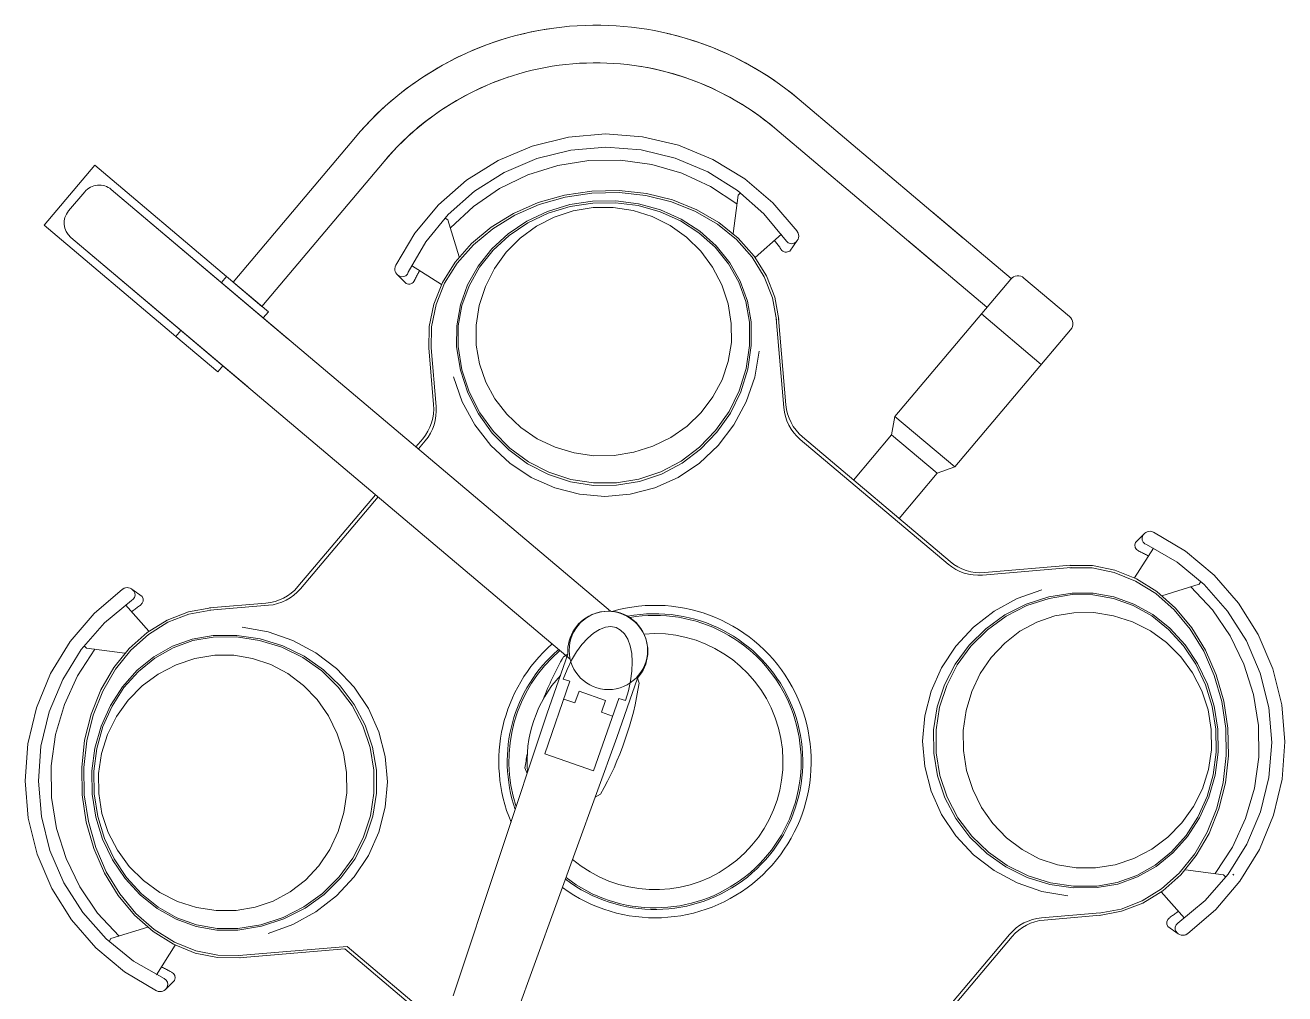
# Model space of a CAD drawing. Header units: millimetres. Extents: x 1448174 to 1599581, y -224422 to -106989.
# Drawn here: x 1489371 to 1489913, y -134891 to -134474 of the extents above; entities that cross this region are included whole.
import ezdxf

# ---------------------------------------------------------------- set-up
doc = ezdxf.new("R2010")
doc.units = ezdxf.units.MM
doc.header["$LTSCALE"] = 600
doc.header["$MEASUREMENT"] = 0
doc.layers.add('furniture', color=30, linetype='Continuous', lineweight=9)

msp = doc.modelspace()

# ---------------------------------------------------------------- linework, layer by layer
at = {"layer": 'furniture'}
for p, q in [((1489703.991, -134506.4128), (1489774.5404, -134565.9618)), ((1489693.5529, -134518.7792), (1489764.1021, -134578.3282)), ((1489513.0031, -134522.5616), (1489460.3774, -134584.9087)), ((1489589.1372, -134526.4151), (1489604.6564, -134522.5736)), ((1489604.6564, -134522.5736), (1489620.5872, -134521.2266)), ((1489620.5872, -134521.2266), (1489636.5313, -134522.4077)), ((1489636.5313, -134522.4077), (1489652.0902, -134526.0872)), ((1489574.4169, -134532.6548), (1489589.1372, -134526.4151)), ((1489591.022, -134531.7738), (1489605.723, -134528.1283)), ((1489605.723, -134528.1283), (1489620.8173, -134526.8801)), ((1489620.8173, -134526.8801), (1489635.9173, -134528.0611)), ((1489635.9173, -134528.0611), (1489650.6346, -134531.6411)), ((1489652.0902, -134526.0872), (1489666.8754, -134532.1735)), ((1489400.8642, -134534.675), (1489379.1181, -134560.4383)), ((1489457.5434, -134582.5166), (1489400.8642, -134534.675)), ((1489525.3695, -134532.9997), (1489472.7438, -134595.3469)), ((1489560.8637, -134541.1371), (1489574.4169, -134532.6548)), ((1489577.0927, -134537.7227), (1489591.022, -134531.7738)), ((1489587.2009, -134538.7889), (1489600.1331, -134534.7086)), ((1489600.1331, -134534.7086), (1489613.5244, -134532.5734)), ((1489613.5244, -134532.5734), (1489627.0841, -134532.4297)), ((1489627.0841, -134532.4297), (1489640.5176, -134534.2808)), ((1489640.5176, -134534.2808), (1489653.5339, -134538.0864)), ((1489650.6346, -134531.6411), (1489664.5911, -134537.528)), ((1489666.8754, -134532.1735), (1489680.5172, -134540.5141)), ((1489564.2928, -134545.8222), (1489577.0927, -134537.7227)), ((1489575.0086, -134544.7261), (1489587.2009, -134538.7889)), ((1489653.5339, -134538.0864), (1489665.8499, -134543.7639)), ((1489664.5911, -134537.528), (1489677.4278, -134545.5705)), ((1489407.9645, -134545.08), (1489483.9908, -134609.252)), ((1489407.9645, -134545.08), (1489622.8301, -134726.443)), ((1489548.8159, -134551.65), (1489560.8637, -134541.1371)), ((1489552.9516, -134555.8641), (1489564.2928, -134545.8222)), ((1489563.8207, -134552.3909), (1489575.0086, -134544.7261)), ((1489602.991, -134547.5085), (1489614.6987, -134545.7544)), ((1489614.6987, -134545.7544), (1489626.5348, -134545.5177)), ((1489626.5348, -134545.5177), (1489638.2076, -134546.8044)), ((1489665.8499, -134543.7639), (1489677.1986, -134551.1901)), ((1489677.4278, -134545.5705), (1489688.815, -134555.5618)), ((1489680.5172, -134540.5141), (1489692.675, -134550.901)), ((1489389.6033, -134554.2883), (1489396.5621, -134546.0441)), ((1489581.1034, -134555.3597), (1489591.6998, -134550.7368)), ((1489591.6998, -134550.7368), (1489602.991, -134547.5085)), ((1489592.084, -134551.5694), (1489603.2241, -134548.3873)), ((1489603.2241, -134548.3873), (1489614.7752, -134546.6577)), ((1489605.2168, -134551.6102), (1489615.0633, -134550.0672)), ((1489605.3931, -134552.4428), (1489615.1354, -134550.919)), ((1489614.7752, -134546.6577), (1489626.4525, -134546.4232)), ((1489615.0633, -134550.0672), (1489625.0294, -134549.9351)), ((1489615.1354, -134550.919), (1489624.9953, -134550.7853)), ((1489624.9953, -134550.7853), (1489634.73, -134552.0452)), ((1489625.0294, -134549.9351), (1489634.8691, -134551.2176)), ((1489626.4525, -134546.4232), (1489637.9688, -134547.6897)), ((1489634.8691, -134551.2176), (1489644.3406, -134553.883)), ((1489637.9688, -134547.6897), (1489649.0404, -134550.426)), ((1489638.2076, -134546.8044), (1489649.43, -134549.5825)), ((1489649.0404, -134550.426), (1489659.3948, -134554.5646)), ((1489649.43, -134549.5825), (1489659.9255, -134553.7838)), ((1489677.6705, -134547.5516), (1489675.5348, -134564.0175)), ((1489677.6705, -134547.5516), (1489678.7574, -134546.5787)), ((1489692.675, -134550.901), (1489703.045, -134563.0745)), ((1489538.5748, -134563.9307), (1489548.8159, -134551.65)), ((1489543.3606, -134567.5902), (1489552.9516, -134555.8641)), ((1489553.8801, -134561.6172), (1489563.8207, -134552.3909)), ((1489571.4624, -134561.2637), (1489581.1034, -134555.3597)), ((1489572.1167, -134561.9444), (1489581.6289, -134556.1257)), ((1489581.6289, -134556.1257), (1489592.084, -134551.5694)), ((1489586.8426, -134558.7446), (1489595.732, -134554.5268)), ((1489587.2118, -134559.4777), (1489596.0082, -134555.3192)), ((1489595.732, -134554.5268), (1489605.2168, -134551.6102)), ((1489596.0082, -134555.3192), (1489605.3931, -134552.4428)), ((1489598.5712, -134556.9446), (1489606.7728, -134554.2389)), ((1489606.7728, -134554.2389), (1489615.2981, -134552.8419)), ((1489615.2981, -134552.8419), (1489623.9367, -134552.7876)), ((1489623.9367, -134552.7876), (1489632.4761, -134554.0777)), ((1489632.4761, -134554.0777), (1489640.7062, -134556.6803)), ((1489634.73, -134552.0452), (1489644.0998, -134554.6677)), ((1489640.7062, -134556.6803), (1489648.4243, -134560.5312)), ((1489644.0998, -134554.6677), (1489652.8738, -134558.5882)), ((1489644.3406, -134553.883), (1489653.2106, -134557.8656)), ((1489659.3948, -134554.5646), (1489668.7768, -134560.0037)), ((1489659.9255, -134553.7838), (1489669.4355, -134559.3048)), ((1489688.815, -134555.5618), (1489698.4597, -134567.2453)), ((1489761.1434, -134554.6538), (1489795.193, -134583.3942)), ((1489379.1181, -134560.4383), (1489435.7973, -134608.2798)), ((1489551.6296, -134557.371), (1489552.8039, -134558.1095)), ((1489552.8039, -134558.1095), (1489557.7042, -134574.0812)), ((1489563.0144, -134568.303), (1489571.4624, -134561.2637)), ((1489563.781, -134568.8816), (1489572.1167, -134561.9444)), ((1489578.7674, -134564.16), (1489586.8426, -134558.7446)), ((1489579.2205, -134564.8159), (1489587.2118, -134559.4777)), ((1489583.9331, -134565.9841), (1489590.8951, -134560.892)), ((1489590.8951, -134560.892), (1489598.5712, -134556.9446)), ((1489648.4243, -134560.5312), (1489655.4401, -134565.5356)), ((1489652.8738, -134558.5882), (1489660.8362, -134563.71)), ((1489653.2106, -134557.8656), (1489661.2604, -134563.0674)), ((1489668.7768, -134560.0037), (1489676.9556, -134566.6094)), ((1489669.4355, -134559.3048), (1489677.726, -134566.0096)), ((1489390.5675, -134565.6906), (1489466.5939, -134629.8627)), ((1489390.5675, -134565.6906), (1489605.4332, -134747.0536)), ((1489530.3961, -134577.6725), (1489538.5748, -134563.9307)), ((1489571.7051, -134570.6396), (1489578.7674, -134564.16)), ((1489572.2311, -134571.2018), (1489579.2205, -134564.8159)), ((1489577.8572, -134572.0954), (1489583.9331, -134565.9841)), ((1489655.4401, -134565.5356), (1489661.5811, -134571.5704)), ((1489660.8362, -134563.71), (1489667.7908, -134569.907)), ((1489661.2604, -134563.0674), (1489668.2922, -134569.3603)), ((1489676.9556, -134566.6094), (1489683.7297, -134574.2189)), ((1489677.726, -134566.0096), (1489684.593, -134573.7331)), ((1489685.0832, -134574.3999), (1489696.3364, -134564.3266)), ((1489693.3245, -134567.0228), (1489693.6113, -134567.3857)), ((1489693.6113, -134567.3857), (1489693.8963, -134567.7499)), ((1489699.9677, -134571.5479), (1489703.1261, -134567.0723)), ((1489750.7053, -134567.0201), (1489784.7549, -134595.7606)), ((1489535.766, -134580.6991), (1489543.3606, -134567.5902)), ((1489555.9672, -134576.3047), (1489563.0144, -134568.303)), ((1489556.8275, -134576.7667), (1489563.781, -134568.8816)), ((1489565.8299, -134578.0238), (1489571.7051, -134570.6396)), ((1489566.4157, -134578.4786), (1489572.2311, -134571.2018)), ((1489572.8167, -134579.0758), (1489577.8572, -134572.0954)), ((1489661.5811, -134571.5704), (1489666.696, -134578.4869)), ((1489667.7908, -134569.907), (1489673.5665, -134577.0267)), ((1489668.2922, -134569.3603), (1489674.1324, -134576.5893)), ((1489693.8963, -134567.7499), (1489694.1796, -134568.1155)), ((1489694.1796, -134568.1155), (1489694.461, -134568.4827)), ((1489694.461, -134568.4827), (1489694.7405, -134568.8512)), ((1489694.7405, -134568.8512), (1489695.0181, -134569.2212)), ((1489695.0181, -134569.2212), (1489695.294, -134569.5924)), ((1489695.294, -134569.5924), (1489695.5679, -134569.9651)), ((1489695.5679, -134569.9651), (1489695.8399, -134570.3393)), ((1489695.8399, -134570.3393), (1489696.1102, -134570.7147)), ((1489537.2196, -134577.7807), (1489550.0914, -134585.876)), ((1489550.4945, -134585.0715), (1489555.9672, -134576.3047)), ((1489551.4271, -134585.4057), (1489556.8275, -134576.7667)), ((1489561.2862, -134586.131), (1489565.8299, -134578.0238)), ((1489673.5665, -134577.0267), (1489678.0209, -134584.8939)), ((1489674.1324, -134576.5893), (1489678.6377, -134584.5765)), ((1489683.7297, -134574.2189), (1489688.9324, -134582.6451)), ((1489684.593, -134573.7331), (1489689.8673, -134582.2849)), ((1489455.3688, -134585.093), (1489457.5434, -134582.5166)), ((1489457.5434, -134582.5166), (1489455.3688, -134585.093)), ((1489475.5777, -134597.7389), (1489457.5434, -134582.5166)), ((1489530.9874, -134581.6272), (1489534.8524, -134585.5089)), ((1489535.393, -134581.4909), (1489535.766, -134580.6991)), ((1489538.5153, -134584.0398), (1489538.7186, -134583.6243)), ((1489538.7186, -134583.6243), (1489538.9239, -134583.21)), ((1489538.9239, -134583.21), (1489539.1314, -134582.7966)), ((1489539.1314, -134582.7966), (1489539.341, -134582.3843)), ((1489539.341, -134582.3843), (1489539.5526, -134581.9729)), ((1489539.5526, -134581.9729), (1489539.7663, -134581.5628)), ((1489539.7663, -134581.5628), (1489539.9821, -134581.1536)), ((1489539.9821, -134581.1536), (1489540.1998, -134580.7455)), ((1489540.1998, -134580.7455), (1489540.4198, -134580.3386)), ((1489540.4198, -134580.3386), (1489540.6415, -134579.9327)), ((1489561.9176, -134586.467), (1489566.4157, -134578.4786)), ((1489568.9358, -134586.7529), (1489572.8167, -134579.0758)), ((1489666.696, -134578.4869), (1489670.6588, -134586.1148)), ((1489688.9324, -134582.6451), (1489692.4354, -134591.6803)), ((1489689.8673, -134582.2849), (1489693.419, -134591.4547)), ((1489745.1769, -134642.6497), (1489794.9756, -134583.6519)), ((1489745.1769, -134642.6497), (1489794.9756, -134583.6519)), ((1489820.2568, -134599.6969), (1489800.6767, -134583.1699)), ((1489460.3774, -134584.9087), (1489472.7438, -134595.3469)), ((1489538.4405, -134584.2149), (1489538.5153, -134584.0398)), ((1489546.7311, -134594.3875), (1489550.4945, -134585.0715)), ((1489547.7132, -134594.5857), (1489551.4271, -134585.4057)), ((1489558.1861, -134594.7613), (1489561.2862, -134586.131)), ((1489558.8473, -134594.9705), (1489561.9176, -134586.467)), ((1489566.31, -134594.9379), (1489568.9358, -134586.7529)), ((1489670.6588, -134586.1148), (1489673.372, -134594.2665)), ((1489678.0209, -134584.8939), (1489681.0445, -134593.3146)), ((1489678.6377, -134584.5765), (1489681.6969, -134593.1253)), ((1489544.7697, -134604.0235), (1489546.7311, -134594.3875)), ((1489545.777, -134604.0806), (1489547.7132, -134594.5857)), ((1489673.372, -134594.2665), (1489674.7688, -134602.7408)), ((1489681.0445, -134593.3146), (1489682.5626, -134602.0817)), ((1489681.6969, -134593.1253), (1489683.2345, -134602.0251)), ((1489692.4354, -134591.6803), (1489694.1526, -134601.1018)), ((1489693.419, -134591.4547), (1489695.1605, -134601.0165)), ((1489473.4031, -134600.3152), (1489475.5777, -134597.7389)), ((1489556.6057, -134603.7022), (1489558.1861, -134594.7613)), ((1489557.2806, -134603.7793), (1489558.8473, -134594.9705)), ((1489565.004, -134603.4292), (1489566.31, -134594.9379)), ((1489782.3628, -134598.5946), (1489808.126, -134620.3407)), ((1489544.6582, -134613.7422), (1489544.7697, -134604.0235)), ((1489545.6661, -134613.6569), (1489545.777, -134604.0806)), ((1489556.5842, -134612.7337), (1489556.6057, -134603.7022)), ((1489557.2561, -134612.677), (1489557.2806, -134603.7793)), ((1489565.05, -134612.0181), (1489565.004, -134603.4292)), ((1489674.7688, -134602.7408), (1489674.7824, -134610.9469)), ((1489682.5626, -134602.0817), (1489682.6357, -134612.1342)), ((1489683.2345, -134602.0251), (1489683.3136, -134612.246)), ((1489697.3401, -134638.7995), (1489694.1101, -134600.5979)), ((1489695.1179, -134600.5127), (1489698.2628, -134637.7064)), ((1489820.7388, -134605.398), (1489770.9402, -134664.396)), ((1489812.9102, -134614.6729), (1489820.7388, -134605.398)), ((1489435.7973, -134608.2798), (1489437.9719, -134605.7035)), ((1489437.9719, -134605.7035), (1489435.7973, -134608.2798)), ((1489435.7973, -134608.2798), (1489453.8316, -134623.5022)), ((1489546.6704, -134637.54), (1489544.6157, -134613.2382)), ((1489545.6234, -134613.153), (1489547.7635, -134638.4626)), ((1489558.2225, -134622.8228), (1489556.5842, -134612.7337)), ((1489558.8719, -134622.5987), (1489557.2561, -134612.677)), ((1489566.4144, -134620.1098), (1489565.05, -134612.0181)), ((1489674.7824, -134610.9469), (1489673.4449, -134619.0651)), ((1489682.6357, -134612.1342), (1489681.1643, -134622.0692)), ((1489683.3136, -134612.246), (1489681.8313, -134622.3472)), ((1489686.797, -134614.5915), (1489684.8475, -134625.7431)), ((1489453.8316, -134623.5022), (1489456.0061, -134620.9258)), ((1489569.096, -134627.8882), (1489566.4144, -134620.1098)), ((1489673.4449, -134619.0651), (1489670.7892, -134626.8955)), ((1489558.9765, -134636.386), (1489555.1822, -134625.72)), ((1489561.3798, -134632.5318), (1489558.2225, -134622.8228)), ((1489561.9907, -134632.1459), (1489558.8719, -134622.5987)), ((1489670.7892, -134626.8955), (1489666.8806, -134634.2454)), ((1489681.1643, -134622.0692), (1489678.1845, -134631.6428)), ((1489681.8313, -134622.3472), (1489678.8245, -134632.0797)), ((1489684.8475, -134625.7431), (1489681.1758, -134636.4079)), ((1489565.9782, -134641.6213), (1489561.3798, -134632.5318)), ((1489566.5355, -134641.083), (1489561.9907, -134632.1459)), ((1489573.0289, -134635.1615), (1489569.096, -134627.8882)), ((1489678.1845, -134631.6428), (1489673.7698, -134640.6187)), ((1489678.8245, -134632.0797), (1489674.3669, -134641.2042)), ((1489564.3869, -134646.2829), (1489558.9765, -134636.386)), ((1489578.1161, -134641.7508), (1489573.0289, -134635.1615)), ((1489666.8806, -134634.2454), (1489661.8154, -134640.9338)), ((1489681.1758, -134636.4079), (1489675.8793, -134646.3029)), ((1489571.9046, -134649.8677), (1489565.9782, -134641.6213)), ((1489572.3946, -134649.1904), (1489566.5355, -134641.083)), ((1489584.2324, -134647.4937), (1489578.1161, -134641.7508)), ((1489661.8154, -134640.9338), (1489655.7184, -134646.796)), ((1489673.7698, -134640.6187), (1489668.029, -134648.7763)), ((1489674.3669, -134641.2042), (1489668.5683, -134649.4957)), ((1489743.7485, -134650.6141), (1489745.1769, -134642.6497)), ((1489745.1769, -134642.6497), (1489770.9402, -134664.396)), ((1489571.2696, -134655.1479), (1489564.3869, -134646.2829)), ((1489591.2272, -134652.2489), (1489584.2324, -134647.4937)), ((1489655.7184, -134646.796), (1489648.7396, -134651.6875)), ((1489668.029, -134648.7763), (1489661.1032, -134655.9146)), ((1489675.8793, -134646.3029), (1489669.0985, -134655.1654)), ((1489539.0636, -134655.7377), (1489541.9722, -134652.2917)), ((1489543.0652, -134653.2142), (1489540.1566, -134656.6603)), ((1489579.013, -134657.0679), (1489571.9046, -134649.8677)), ((1489579.4239, -134656.2682), (1489572.3946, -134649.1904)), ((1489598.9282, -134655.8992), (1489591.2272, -134652.2489)), ((1489648.7396, -134651.6875), (1489641.0508, -134655.4881)), ((1489668.5683, -134649.4957), (1489661.5717, -134656.75)), ((1489768.0159, -134706.2083), (1489704.4491, -134652.553)), ((1489705.3716, -134651.4602), (1489768.9385, -134705.1154)), ((1489727.365, -134670.0242), (1489743.7485, -134650.6141)), ((1489763.3287, -134667.1411), (1489743.7485, -134650.6141)), ((1489579.4422, -134662.7461), (1489571.2696, -134655.1479)), ((1489587.1284, -134663.0445), (1489579.013, -134657.0679)), ((1489587.4499, -134662.1423), (1489579.4239, -134656.2682)), ((1489607.1458, -134658.355), (1489598.9282, -134655.8992)), ((1489615.6779, -134659.5554), (1489607.1458, -134658.355)), ((1489624.3139, -134659.471), (1489615.6779, -134659.5554)), ((1489632.8416, -134658.1041), (1489624.3139, -134659.471)), ((1489641.0508, -134655.4881), (1489632.8416, -134658.1041)), ((1489661.1032, -134655.9146), (1489653.1631, -134661.8576)), ((1489661.5717, -134656.75), (1489653.549, -134662.789)), ((1489669.0985, -134655.1654), (1489661.0132, -134662.7608)), ((1489588.6881, -134668.876), (1489579.4422, -134662.7461)), ((1489596.051, -134667.6507), (1489587.1284, -134663.0445)), ((1489596.2751, -134666.6677), (1489587.4499, -134662.1423)), ((1489653.1631, -134661.8576), (1489644.4042, -134666.4594)), ((1489653.549, -134662.789), (1489644.6982, -134667.4634)), ((1489661.0132, -134662.7608), (1489651.8378, -134668.8874)), ((1489763.3287, -134667.1411), (1489770.9402, -134664.396)), ((1489598.7618, -134673.3752), (1489588.6881, -134668.876)), ((1489605.5612, -134670.7726), (1489596.051, -134667.6507)), ((1489605.6823, -134669.7334), (1489596.2751, -134666.6677)), ((1489615.4399, -134671.2638), (1489605.6823, -134669.7334)), ((1489635.0421, -134669.6064), (1489625.3074, -134671.2211)), ((1489644.4042, -134666.4594), (1489635.0421, -134669.6064)), ((1489644.6982, -134667.4634), (1489635.2369, -134670.6583)), ((1489651.8378, -134668.8874), (1489641.8157, -134673.3829)), ((1489746.945, -134686.5513), (1489763.3287, -134667.1411)), ((1489609.3965, -134676.1241), (1489598.7618, -134673.3752)), ((1489615.4244, -134672.3336), (1489605.5612, -134670.7726)), ((1489625.3983, -134672.2952), (1489615.4244, -134672.3336)), ((1489625.3074, -134671.2211), (1489615.4399, -134671.2638)), ((1489635.2369, -134670.6583), (1489625.3983, -134672.2952)), ((1489641.8157, -134673.3829), (1489631.2127, -134676.1279)), ((1489488.3161, -134715.862), (1489521.667, -134676.3487)), ((1489522.7601, -134677.2713), (1489489.4092, -134716.7846)), ((1489620.31, -134677.0498), (1489609.3965, -134676.1241)), ((1489631.2127, -134676.1279), (1489620.31, -134677.0498)), ((1489852.495, -134693.0408), (1489848.6135, -134696.9057)), ((1489852.6313, -134697.4464), (1489853.4232, -134697.8194)), ((1489856.4499, -134692.4495), (1489870.1917, -134700.6281)), ((1489856.3418, -134699.2731), (1489848.2463, -134712.1449)), ((1489849.9075, -134700.4939), (1489850.0826, -134700.5687)), ((1489850.0826, -134700.5687), (1489850.498, -134700.772)), ((1489850.498, -134700.772), (1489850.9125, -134700.9775)), ((1489850.9125, -134700.9775), (1489851.3258, -134701.1849)), ((1489851.3258, -134701.1849), (1489851.7382, -134701.3944)), ((1489851.7382, -134701.3944), (1489852.1494, -134701.6061)), ((1489852.1494, -134701.6061), (1489852.5596, -134701.8198)), ((1489852.5596, -134701.8198), (1489852.9688, -134702.0355)), ((1489852.9688, -134702.0355), (1489853.3769, -134702.2532)), ((1489853.3769, -134702.2532), (1489853.7838, -134702.473)), ((1489853.4232, -134697.8194), (1489866.5321, -134705.414)), ((1489853.7838, -134702.473), (1489854.1897, -134702.695)), ((1489870.1917, -134700.6281), (1489882.4724, -134710.8692)), ((1489820.9695, -134707.6768), (1489782.7678, -134710.907)), ((1489783.6904, -134709.814), (1489820.8842, -134706.6691)), ((1489820.3803, -134706.7116), (1489830.0989, -134706.823)), ((1489820.4654, -134707.7195), (1489830.0417, -134707.8305)), ((1489830.0417, -134707.8305), (1489839.5368, -134709.7666)), ((1489830.0989, -134706.823), (1489839.7348, -134708.7845)), ((1489866.5321, -134705.414), (1489878.2583, -134715.0051)), ((1489839.5368, -134709.7666), (1489848.7168, -134713.4806)), ((1489839.7348, -134708.7845), (1489849.0509, -134712.548)), ((1489848.7168, -134713.4806), (1489857.3557, -134718.8809)), ((1489849.0509, -134712.548), (1489857.8176, -134718.0207)), ((1489876.7514, -134713.6831), (1489876.0128, -134714.8574)), ((1489882.4724, -134710.8692), (1489892.9853, -134722.917)), ((1489400.6363, -134727.35), (1489412.8097, -134716.9802)), ((1489416.8076, -134716.8991), (1489421.2831, -134720.0574)), ((1489797.7364, -134721.03), (1489808.4023, -134717.2357)), ((1489811.2996, -134720.2759), (1489821.3887, -134718.6377)), ((1489821.3887, -134718.6377), (1489830.4202, -134718.6592)), ((1489830.4202, -134718.6592), (1489839.3612, -134720.2394)), ((1489857.3557, -134718.8809), (1489865.2408, -134725.8345)), ((1489857.8176, -134718.0207), (1489865.8194, -134725.0677)), ((1489876.0128, -134714.8574), (1489860.0411, -134719.7577)), ((1489872.5052, -134715.9335), (1489881.7315, -134725.8742)), ((1489878.2583, -134715.0051), (1489888.3002, -134726.3463)), ((1489405.0475, -134731.4534), (1489416.6951, -134721.7657)), ((1489414.0621, -134723.6888), (1489424.2038, -134735.0184)), ((1489417.4131, -134721.265), (1489416.6951, -134721.7657)), ((1489419.3278, -134724.7312), (1489419.7005, -134724.4572)), ((1489419.7005, -134724.4572), (1489420.0744, -134724.1852)), ((1489420.0744, -134724.1852), (1489420.4499, -134723.9149)), ((1489420.6098, -134723.8119), (1489420.4499, -134723.9149)), ((1489450.2582, -134725.0261), (1489474.5621, -134722.9711)), ((1489450.3433, -134726.034), (1489475.6553, -134723.8938)), ((1489787.8397, -134726.4402), (1489797.7364, -134721.03)), ((1489792.5011, -134728.0315), (1489801.5907, -134723.4332)), ((1489793.0393, -134728.5889), (1489801.9766, -134724.044)), ((1489801.5907, -134723.4332), (1489811.2996, -134720.2759)), ((1489801.9766, -134724.044), (1489811.5236, -134720.9254)), ((1489811.5236, -134720.9254), (1489821.4455, -134719.3095)), ((1489821.4455, -134719.3095), (1489830.343, -134719.334)), ((1489830.343, -134719.334), (1489839.1519, -134720.9008)), ((1489839.1519, -134720.9008), (1489847.6554, -134723.9708)), ((1489839.3612, -134720.2394), (1489847.9914, -134723.3396)), ((1489847.6554, -134723.9708), (1489855.6438, -134728.4692)), ((1489847.9914, -134723.3396), (1489856.0986, -134727.8833)), ((1489892.9853, -134722.917), (1489901.4675, -134736.4704)), ((1489390.2495, -134739.5079), (1489400.6363, -134727.35)), ((1489416.7581, -134726.7008), (1489417.1211, -134726.4138)), ((1489417.1211, -134726.4138), (1489417.4853, -134726.1287)), ((1489417.4853, -134726.1287), (1489417.851, -134725.8455)), ((1489417.851, -134725.8455), (1489418.218, -134725.5642)), ((1489418.218, -134725.5642), (1489418.5865, -134725.2848)), ((1489418.5865, -134725.2848), (1489418.9565, -134725.007)), ((1489418.9565, -134725.007), (1489419.3278, -134724.7312)), ((1489432.0302, -134730.2768), (1489441.2001, -134726.7251)), ((1489432.3905, -134731.2117), (1489441.4256, -134727.7086)), ((1489441.2001, -134726.7251), (1489450.7621, -134724.9835)), ((1489441.4256, -134727.7086), (1489450.8472, -134725.9914)), ((1489778.9745, -134733.323), (1489787.8397, -134726.4402)), ((1489784.2547, -134733.958), (1489792.5011, -134728.0315)), ((1489784.932, -134734.4481), (1489793.0393, -134728.5889)), ((1489806.2343, -134731.1494), (1489814.0126, -134728.4679)), ((1489814.0126, -134728.4679), (1489822.1045, -134727.1034)), ((1489822.1045, -134727.1034), (1489830.6931, -134727.0574)), ((1489830.6931, -134727.0574), (1489839.1845, -134728.3634)), ((1489839.1845, -134728.3634), (1489847.3696, -134730.9892)), ((1489855.6438, -134728.4692), (1489862.9206, -134734.2847)), ((1489856.0986, -134727.8833), (1489863.4828, -134733.7586)), ((1489865.2408, -134725.8345), (1489872.1781, -134734.17)), ((1489865.8194, -134725.0677), (1489872.8588, -134733.5158)), ((1489881.7315, -134725.8742), (1489889.3964, -134737.0621)), ((1489888.3002, -134726.3463), (1489896.3998, -134739.1461)), ((1489395.0981, -134742.8773), (1489405.0475, -134731.4534)), ((1489415.755, -134742.4179), (1489423.4783, -134735.551)), ((1489423.4783, -134735.551), (1489432.0302, -134730.2768)), ((1489423.9643, -134736.4142), (1489432.3905, -134731.2117)), ((1489464.3368, -134733.347), (1489475.4886, -134735.2965)), ((1489475.4886, -134735.2965), (1489486.1533, -134738.9683)), ((1489615.5286, -134735.847), (1489618.0818, -134734.2745)), ((1489618.0818, -134734.2745), (1489620.5799, -134733.3415)), ((1489620.5799, -134733.3415), (1489622.9616, -134733.0708)), ((1489622.9616, -134733.0708), (1489625.1684, -134733.469)), ((1489625.1684, -134733.469), (1489627.1458, -134734.5264)), ((1489627.1458, -134734.5264), (1489628.8452, -134736.2172)), ((1489771.3763, -134741.4957), (1489778.9745, -134733.323)), ((1489777.0546, -134741.0663), (1489784.2547, -134733.958)), ((1489777.8543, -134741.4772), (1489784.932, -134734.4481)), ((1489792.3717, -134740.1695), (1489798.9609, -134735.0823)), ((1489798.9609, -134735.0823), (1489806.2343, -134731.1494)), ((1489847.3696, -134730.9892), (1489855.0466, -134734.8702)), ((1489855.0466, -134734.8702), (1489862.0268, -134739.9107)), ((1489862.9206, -134734.2847), (1489869.3066, -134741.2739)), ((1489863.4828, -134733.7586), (1489869.9624, -134740.8206)), ((1489872.1781, -134734.17), (1489877.9965, -134743.6825)), ((1489872.8588, -134733.5158), (1489878.7626, -134743.1568)), ((1489381.9088, -134753.1499), (1489390.2495, -134739.5079)), ((1489416.3548, -134743.1885), (1489423.9643, -134736.4142)), ((1489434.322, -134741.5064), (1489442.8706, -134738.4472)), ((1489434.6393, -134742.1231), (1489443.06, -134739.0996)), ((1489442.8706, -134738.4472), (1489451.7704, -134736.9096)), ((1489443.06, -134739.0996), (1489451.8272, -134737.5814)), ((1489451.7704, -134736.9096), (1489461.9913, -134736.8305)), ((1489451.8272, -134737.5814), (1489461.8794, -134737.5084)), ((1489461.8794, -134737.5084), (1489471.8147, -134738.9798)), ((1489461.9913, -134736.8305), (1489472.0925, -134738.3128)), ((1489471.8147, -134738.9798), (1489481.3882, -134741.9595)), ((1489472.0925, -134738.3128), (1489481.8252, -134741.3196)), ((1489486.1533, -134738.9683), (1489496.048, -134744.2648)), ((1489608.1666, -134743.9408), (1489610.5093, -134740.7404)), ((1489610.5093, -134740.7404), (1489612.9836, -134738.0202)), ((1489612.9836, -134738.0202), (1489615.5286, -134735.847)), ((1489628.8452, -134736.2172), (1489630.2247, -134738.4995)), ((1489630.2247, -134738.4995), (1489631.2502, -134741.3171)), ((1489786.6287, -134746.2857), (1489792.3717, -134740.1695)), ((1489862.0268, -134739.9107), (1489868.1383, -134745.9866)), ((1489869.9624, -134740.8206), (1489875.3778, -134748.896)), ((1489889.3964, -134737.0621), (1489895.3335, -134749.2543)), ((1489896.3998, -134739.1461), (1489902.3487, -134753.0756)), ((1489901.4675, -134736.4704), (1489907.7074, -134751.1905)), ((1489387.1032, -134755.7436), (1489395.0981, -134742.8773)), ((1489393.4993, -134754.1753), (1489400.9254, -134742.8266)), ((1489396.3618, -134741.3212), (1489397.287, -134742.3545)), ((1489397.287, -134742.3545), (1489413.8546, -134744.5036)), ((1489409.0502, -134750.7086), (1489415.755, -134742.4179)), ((1489409.7492, -134751.3672), (1489416.3548, -134743.1885)), ((1489419.1057, -134751.852), (1489426.3348, -134746.0115)), ((1489426.3348, -134746.0115), (1489434.322, -134741.5064)), ((1489426.7721, -134746.5776), (1489434.6393, -134742.1231)), ((1489444.0117, -134746.772), (1489452.4862, -134745.3753)), ((1489452.4862, -134745.3753), (1489460.6923, -134745.3617)), ((1489460.6923, -134745.3617), (1489468.8105, -134746.6992)), ((1489481.3882, -134741.9595), (1489490.3642, -134746.3742)), ((1489481.8252, -134741.3196), (1489490.9496, -134745.7772)), ((1489490.3642, -134746.3742), (1489498.5218, -134752.115)), ((1489490.9496, -134745.7772), (1489499.2411, -134751.5757)), ((1489496.048, -134744.2648), (1489504.9107, -134751.0455)), ((1489604.4331, -134744.8446), (1489595.5701, -134770.318)), ((1489604.4331, -134744.8446), (1489602.5585, -134746.0256)), ((1489606.0129, -134747.5427), (1489608.1666, -134743.9408)), ((1489631.2502, -134741.3171), (1489631.8967, -134744.6006)), ((1489631.8967, -134744.6006), (1489632.1482, -134748.2692)), ((1489765.2463, -134750.7415), (1489771.3763, -134741.4957)), ((1489771.0779, -134749.1817), (1489777.0546, -134741.0663)), ((1489771.9802, -134749.5032), (1489777.8543, -134741.4772)), ((1489781.8736, -134753.2806), (1489786.6287, -134746.2857)), ((1489868.1383, -134745.9866), (1489873.2303, -134752.9484)), ((1489869.3066, -134741.2739), (1489874.6446, -134749.2652)), ((1489877.9965, -134743.6825), (1489882.5529, -134754.1373)), ((1489878.7626, -134743.1568), (1489883.3855, -134753.7534)), ((1489403.5292, -134760.2187), (1489409.0502, -134750.7086)), ((1489404.31, -134760.7493), (1489409.7492, -134751.3672)), ((1489419.6523, -134752.3531), (1489426.7721, -134746.5776)), ((1489428.2322, -134753.4482), (1489435.8603, -134749.4852)), ((1489435.8603, -134749.4852), (1489444.0117, -134746.772)), ((1489468.8105, -134746.6992), (1489476.6408, -134749.355)), ((1489476.6408, -134749.355), (1489483.9908, -134753.2636)), ((1489499.2411, -134751.5757), (1489506.4956, -134758.5724)), ((1489504.9107, -134751.0455), (1489512.5062, -134759.1309)), ((1489602.48, -134755.5879), (1489604.1018, -134751.4569)), ((1489604.1018, -134751.4569), (1489606.0129, -134747.5427)), ((1489632.1482, -134748.2692), (1489631.9984, -134752.2326)), ((1489760.7473, -134760.8153), (1489765.2463, -134750.7415)), ((1489766.4718, -134758.1044), (1489771.0779, -134749.1817)), ((1489767.4547, -134758.3285), (1489771.9802, -134749.5032)), ((1489874.6446, -134749.2652), (1489878.8031, -134758.0616)), ((1489875.3778, -134748.896), (1489879.5956, -134757.7854)), ((1489895.3335, -134749.2543), (1489899.4139, -134762.1866)), ((1489907.7074, -134751.1905), (1489911.5488, -134766.71)), ((1489375.8226, -134767.9348), (1489381.9088, -134753.1499)), ((1489381.2677, -134769.7217), (1489387.1032, -134755.7436)), ((1489387.8218, -134766.4913), (1489393.4993, -134754.1753)), ((1489412.8127, -134758.8837), (1489419.1057, -134751.852)), ((1489413.4553, -134759.3078), (1489419.6523, -134752.3531)), ((1489421.3158, -134758.5629), (1489428.2322, -134753.4482)), ((1489483.9908, -134753.2636), (1489490.6792, -134758.3288)), ((1489498.5218, -134752.115), (1489505.6599, -134759.0409)), ((1489605.3458, -134756.585), (1489594.4885, -134787.7899)), ((1489602.48, -134755.5879), (1489605.3458, -134756.585)), ((1489625.5013, -134780.7321), (1489634.3644, -134755.2586)), ((1489631.451, -134756.3933), (1489630.5197, -134760.6485)), ((1489631.9984, -134752.2326), (1489631.451, -134756.3933)), ((1489634.3644, -134755.2586), (1489635.1012, -134757.3482)), ((1489778.2232, -134760.9815), (1489781.8736, -134753.2806)), ((1489873.2303, -134752.9484), (1489877.1778, -134760.6246)), ((1489882.5529, -134754.1373), (1489885.7351, -134765.2774)), ((1489883.3855, -134753.7534), (1489886.6139, -134765.0445)), ((1489902.3487, -134753.0756), (1489905.9941, -134767.7763)), ((1489399.3279, -134770.7139), (1489403.5292, -134760.2187)), ((1489400.1713, -134771.1036), (1489404.31, -134760.7493)), ((1489407.611, -134766.9334), (1489412.8127, -134758.8837)), ((1489408.3335, -134767.2701), (1489413.4553, -134759.3078)), ((1489415.2809, -134764.7039), (1489421.3158, -134758.5629)), ((1489490.6792, -134758.3288), (1489496.5413, -134764.4257)), ((1489505.6599, -134759.0409), (1489511.6031, -134766.9809)), ((1489506.4956, -134758.5724), (1489512.5344, -134766.5951)), ((1489512.5062, -134759.1309), (1489518.6328, -134768.3061)), ((1489607.4642, -134765.8857), (1489609.2368, -134760.7911)), ((1489620.6999, -134764.7794), (1489609.2368, -134760.7911)), ((1489630.5197, -134760.6485), (1489629.2272, -134764.894)), ((1489757.9984, -134771.45), (1489760.7473, -134760.8153)), ((1489763.3499, -134767.6145), (1489766.4718, -134758.1044)), ((1489764.3889, -134767.7357), (1489767.4547, -134758.3285)), ((1489775.7675, -134769.1993), (1489778.2232, -134760.9815)), ((1489877.1778, -134760.6246), (1489879.8835, -134768.8264)), ((1489878.8031, -134758.0616), (1489881.6797, -134767.4465)), ((1489879.5956, -134757.7854), (1489882.5121, -134767.2702)), ((1489899.4139, -134762.1866), (1489901.5491, -134775.5778)), ((1489372.143, -134783.4939), (1489375.8226, -134767.9348)), ((1489384.0162, -134779.5074), (1489387.8218, -134766.4913)), ((1489403.6284, -134775.8033), (1489407.611, -134766.9334)), ((1489404.413, -134776.0444), (1489408.3335, -134767.2701)), ((1489410.2765, -134771.7197), (1489415.2809, -134764.7039)), ((1489496.5413, -134764.4257), (1489501.4329, -134771.4046)), ((1489511.6031, -134766.9809), (1489516.2048, -134775.7399)), ((1489512.5344, -134766.5951), (1489517.2089, -134775.4459)), ((1489607.4642, -134765.8857), (1489602.6878, -134764.2239)), ((1489626.3614, -134763.897), (1489615.504, -134795.102)), ((1489618.9272, -134769.8741), (1489620.6999, -134764.7794)), ((1489629.2272, -134764.894), (1489626.3614, -134763.897)), ((1489761.7888, -134777.4779), (1489763.3499, -134767.6145)), ((1489762.8586, -134777.4933), (1489764.3889, -134767.7357)), ((1489881.6797, -134767.4465), (1489883.2034, -134777.1889)), ((1489882.5121, -134767.2702), (1489884.0552, -134777.1169)), ((1489885.7351, -134765.2774), (1489887.4648, -134776.8285)), ((1489886.6139, -134765.0445), (1489888.3679, -134776.7522)), ((1489905.9941, -134767.7763), (1489907.2423, -134782.8707)), ((1489911.5488, -134766.71), (1489912.8958, -134782.6406)), ((1489377.7421, -134784.4522), (1489381.2677, -134769.7217)), ((1489396.5498, -134781.9364), (1489399.3279, -134770.7139)), ((1489397.4351, -134782.1752), (1489400.1713, -134771.1036)), ((1489406.4257, -134779.4377), (1489410.2765, -134771.7197)), ((1489501.4329, -134771.4046), (1489505.2335, -134779.0931)), ((1489518.6328, -134768.3061), (1489523.1282, -134778.3284)), ((1489595.5701, -134770.318), (1489555.0627, -134891.8709)), ((1489618.9272, -134769.8741), (1489623.7035, -134771.5359)), ((1489757.0727, -134782.3632), (1489757.9984, -134771.45)), ((1489774.5671, -134777.7312), (1489775.7675, -134769.1993)), ((1489879.8835, -134768.8264), (1489881.2805, -134777.3514)), ((1489400.963, -134785.275), (1489403.6284, -134775.8033)), ((1489401.7907, -134785.414), (1489404.413, -134776.0444)), ((1489516.2048, -134775.7399), (1489519.3518, -134785.1019)), ((1489517.2089, -134775.4459), (1489520.4037, -134784.9072)), ((1489523.1282, -134778.3284), (1489525.8734, -134788.9313)), ((1489761.8273, -134787.4517), (1489761.7888, -134777.4779)), ((1489762.9013, -134787.3608), (1489762.8586, -134777.4933)), ((1489774.6513, -134786.3673), (1489774.5671, -134777.7312)), ((1489881.2805, -134777.3514), (1489881.3347, -134785.9902)), ((1489883.2034, -134777.1889), (1489883.3371, -134787.0487)), ((1489884.0552, -134777.1169), (1489884.1873, -134787.0826)), ((1489887.4648, -134776.8285), (1489887.6992, -134788.506)), ((1489888.3679, -134776.7522), (1489888.6046, -134788.5882)), ((1489901.5491, -134775.5778), (1489901.6926, -134789.1373)), ((1489370.962, -134799.4379), (1489372.143, -134783.4939)), ((1489382.1651, -134792.9412), (1489384.0162, -134779.5074)), ((1489395.2631, -134793.6092), (1489396.5498, -134781.9364)), ((1489396.1687, -134793.6915), (1489397.4351, -134782.1752)), ((1489403.8231, -134787.6678), (1489406.4257, -134779.4377)), ((1489505.2335, -134779.0931), (1489507.8495, -134787.3026)), ((1489581.8099, -134901.1771), (1489625.5013, -134780.7321)), ((1489757.9945, -134793.266), (1489757.0727, -134782.3632)), ((1489907.2423, -134782.8707), (1489906.0613, -134797.9706)), ((1489912.8958, -134782.6406), (1489911.7148, -134798.5846)), ((1489376.6169, -134799.5564), (1489377.7421, -134784.4522)), ((1489399.6805, -134795.1146), (1489400.963, -134785.275)), ((1489400.5307, -134795.1487), (1489401.7907, -134785.414)), ((1489402.5331, -134796.2072), (1489403.8231, -134787.6678)), ((1489507.8495, -134787.3026), (1489509.2165, -134795.8301)), ((1489519.3518, -134785.1019), (1489520.9665, -134794.8366)), ((1489520.4037, -134784.9072), (1489522.0406, -134794.7458)), ((1489525.8734, -134788.9313), (1489526.7952, -134799.8341)), ((1489615.504, -134795.102), (1489594.4885, -134787.7899)), ((1489763.464, -134797.2903), (1489761.8273, -134787.4517)), ((1489764.5162, -134797.0955), (1489762.9013, -134787.3608)), ((1489776.0184, -134794.8949), (1489774.6513, -134786.3673)), ((1489881.3347, -134785.9902), (1489880.0446, -134794.5296)), ((1489883.3371, -134787.0487), (1489882.0771, -134796.7833)), ((1489884.1873, -134787.0826), (1489882.9048, -134796.9225)), ((1489887.6992, -134788.506), (1489886.4326, -134800.0222)), ((1489888.6046, -134788.5882), (1489887.3179, -134800.2611)), ((1489901.6926, -134789.1373), (1489899.8415, -134802.5711)), ((1489382.3087, -134806.5008), (1489382.1651, -134792.9412)), ((1489395.4999, -134805.4453), (1489395.2631, -134793.6092)), ((1489396.4031, -134805.3689), (1489396.1687, -134793.6915)), ((1489399.8125, -134805.0806), (1489399.6805, -134795.1146)), ((1489400.6643, -134805.0086), (1489400.5307, -134795.1487)), ((1489520.9665, -134794.8366), (1489521.0092, -134804.7042)), ((1489522.0406, -134794.7458), (1489522.079, -134804.7196)), ((1489585.9643, -134793.7419), (1489586.955, -134796.2497)), ((1489760.7396, -134803.8692), (1489757.9945, -134793.266)), ((1489778.6343, -134803.1043), (1489776.0184, -134794.8949)), ((1489880.0446, -134794.5296), (1489877.4422, -134802.7597)), ((1489372.309, -134815.3686), (1489370.962, -134799.4379)), ((1489377.9208, -134814.6461), (1489376.6169, -134799.5564)), ((1489402.5873, -134804.8461), (1489402.5331, -134796.2072)), ((1489509.2165, -134795.8301), (1489509.3007, -134804.4663)), ((1489526.7952, -134799.8341), (1489525.8695, -134810.7475)), ((1489766.6591, -134806.7515), (1489763.464, -134797.2903)), ((1489767.663, -134806.4575), (1489764.5162, -134797.0955)), ((1489882.0771, -134796.7833), (1489879.4547, -134806.1531)), ((1489882.9048, -134796.9225), (1489880.2395, -134806.3939)), ((1489886.4326, -134800.0222), (1489883.6964, -134811.0938)), ((1489887.3179, -134800.2611), (1489884.5399, -134811.4833)), ((1489906.0613, -134797.9706), (1489902.4812, -134812.688)), ((1489911.7148, -134798.5846), (1489908.0351, -134814.1436)), ((1489397.2539, -134817.1529), (1489395.4999, -134805.4453)), ((1489398.1327, -134816.9199), (1489396.4031, -134805.3689)), ((1489401.3559, -134814.9272), (1489399.8125, -134805.0806)), ((1489402.1881, -134814.751), (1489400.6643, -134805.0086)), ((1489403.9843, -134813.3711), (1489402.5873, -134804.8461)), ((1489509.3007, -134804.4663), (1489508.1002, -134812.9981)), ((1489521.0092, -134804.7042), (1489519.4789, -134814.4618)), ((1489522.079, -134804.7196), (1489520.518, -134814.583)), ((1489618.4929, -134805.0597), (1489616.1594, -134806.4109)), ((1489765.235, -134813.8913), (1489760.7396, -134803.8692)), ((1489782.4349, -134810.7929), (1489778.6343, -134803.1043)), ((1489877.4422, -134802.7597), (1489873.5912, -134810.4777)), ((1489899.8415, -134802.5711), (1489896.036, -134815.5871)), ((1489384.444, -134819.8919), (1489382.3087, -134806.5008)), ((1489525.8695, -134810.7475), (1489523.1206, -134821.3822)), ((1489771.3335, -134815.6024), (1489766.6591, -134806.7515)), ((1489772.2648, -134815.2165), (1489767.663, -134806.4575)), ((1489787.3265, -134817.7716), (1489782.4349, -134810.7929)), ((1489873.5912, -134810.4777), (1489868.5868, -134817.4935)), ((1489879.4547, -134806.1531), (1489875.5342, -134814.9273)), ((1489880.2395, -134806.3939), (1489876.2568, -134815.2638)), ((1489883.6964, -134811.0938), (1489879.5578, -134821.4482)), ((1489376.1503, -134830.8879), (1489372.309, -134815.3686)), ((1489381.6204, -134829.3334), (1489377.9208, -134814.6461)), ((1489404.2722, -134824.412), (1489401.3559, -134814.9272)), ((1489405.0647, -134824.1359), (1489402.1881, -134814.751)), ((1489406.6899, -134821.5728), (1489403.9843, -134813.3711)), ((1489508.1002, -134812.9981), (1489505.6447, -134821.2159)), ((1489519.4789, -134814.4618), (1489516.4132, -134823.8691)), ((1489520.518, -134814.583), (1489517.3961, -134824.0931)), ((1489771.3617, -134823.0666), (1489765.235, -134813.8913)), ((1489777.3723, -134823.6249), (1489771.3335, -134815.6024)), ((1489778.2079, -134823.1565), (1489772.2648, -134815.2165)), ((1489875.5342, -134814.9273), (1489870.4125, -134822.8896)), ((1489876.2568, -134815.2638), (1489871.055, -134823.3138)), ((1489884.5399, -134811.4833), (1489880.3386, -134821.9788)), ((1489896.036, -134815.5871), (1489890.3584, -134827.9034)), ((1489902.4812, -134812.688), (1489896.5944, -134826.6444)), ((1489908.0351, -134814.1436), (1489901.9489, -134828.9288)), ((1489388.5243, -134832.8241), (1489384.444, -134819.8919)), ((1489400.4822, -134828.4441), (1489397.2539, -134817.1529)), ((1489401.3148, -134828.0602), (1489398.1327, -134816.9199)), ((1489410.6374, -134829.249), (1489406.6899, -134821.5728)), ((1489505.6447, -134821.2159), (1489501.9943, -134828.9168)), ((1489523.1206, -134821.3822), (1489518.6215, -134831.456)), ((1489793.1887, -134823.8687), (1489787.3265, -134817.7716)), ((1489868.5868, -134817.4935), (1489862.5521, -134823.6344)), ((1489879.5578, -134821.4482), (1489874.1186, -134830.8302)), ((1489880.3386, -134821.9788), (1489874.8176, -134831.4888)), ((1489408.4901, -134833.3014), (1489404.2722, -134824.412)), ((1489409.2232, -134832.9323), (1489405.0647, -134824.1359)), ((1489516.4132, -134823.8691), (1489511.8876, -134832.6943)), ((1489517.3961, -134824.0931), (1489512.79, -134833.0156)), ((1489778.9571, -134831.1518), (1489771.3617, -134823.0666)), ((1489784.6268, -134830.6216), (1489777.3723, -134823.6249)), ((1489785.3462, -134830.0823), (1489778.2079, -134823.1565)), ((1489799.877, -134828.9339), (1489793.1887, -134823.8687)), ((1489862.5521, -134823.6344), (1489855.6355, -134828.7493)), ((1489870.4125, -134822.8896), (1489864.2154, -134829.8443)), ((1489871.055, -134823.3138), (1489864.7621, -134830.3454)), ((1489896.5944, -134826.6444), (1489888.5518, -134839.4811)), ((1489382.3901, -134845.6083), (1489376.1503, -134830.8879)), ((1489387.6207, -134843.2406), (1489381.6204, -134829.3334)), ((1489394.4615, -134845.0165), (1489388.5243, -134832.8241)), ((1489405.1053, -134839.0406), (1489400.4822, -134828.4441)), ((1489405.8713, -134838.515), (1489401.3148, -134828.0602)), ((1489414.5612, -134840.9235), (1489409.2232, -134832.9323)), ((1489415.7295, -134836.2109), (1489410.6374, -134829.249)), ((1489501.9943, -134828.9168), (1489497.2392, -134835.9116)), ((1489511.8876, -134832.6943), (1489506.0137, -134840.7202)), ((1489512.79, -134833.0156), (1489506.8134, -134841.131)), ((1489518.6215, -134831.456), (1489512.4915, -134840.7018)), ((1489787.8197, -134837.9327), (1489778.9571, -134831.1518)), ((1489792.9183, -134836.4202), (1489784.6268, -134830.6216)), ((1489793.5036, -134835.8233), (1489785.3462, -134830.0823)), ((1489807.2269, -134832.8424), (1489799.877, -134828.9339)), ((1489815.0573, -134835.4982), (1489807.2269, -134832.8424)), ((1489848.0076, -134832.7122), (1489839.856, -134835.4254)), ((1489855.6355, -134828.7493), (1489848.0076, -134832.7122)), ((1489864.2154, -134829.8443), (1489857.0957, -134835.6199)), ((1489864.7621, -134830.3454), (1489857.533, -134836.1859)), ((1489874.1186, -134830.8302), (1489867.513, -134839.009)), ((1489874.8176, -134831.4888), (1489868.1128, -134839.7794)), ((1489890.3584, -134827.9034), (1489882.9322, -134839.252)), ((1489901.9489, -134828.9288), (1489893.6083, -134842.5706)), ((1489411.6897, -134848.0275), (1489405.8713, -134838.515)), ((1489413.9055, -134841.3767), (1489408.4901, -134833.3014)), ((1489421.8409, -134842.2869), (1489415.7295, -134836.2109)), ((1489497.2392, -134835.9116), (1489491.4963, -134842.0279)), ((1489797.7145, -134843.2292), (1489787.8197, -134837.9327)), ((1489802.0428, -134840.8778), (1489792.9183, -134836.4202)), ((1489802.4797, -134840.238), (1489793.5036, -134835.8233)), ((1489823.1756, -134836.8358), (1489815.0573, -134835.4982)), ((1489831.3816, -134836.8223), (1489823.1756, -134836.8358)), ((1489839.856, -134835.4254), (1489831.3816, -134836.8223)), ((1489857.0957, -134835.6199), (1489849.2286, -134840.0744)), ((1489857.533, -134836.1859), (1489849.5458, -134840.6911)), ((1489886.5707, -134839.7239), (1489870.105, -134837.5881)), ((1489395.7676, -134856.0106), (1489387.6207, -134843.2406)), ((1489411.0092, -134848.6817), (1489405.1053, -134839.0406)), ((1489420.385, -134848.439), (1489413.9055, -134841.3767)), ((1489420.9473, -134847.9129), (1489414.5612, -134840.9235)), ((1489428.8212, -134847.3273), (1489421.8409, -134842.2869)), ((1489491.4963, -134842.0279), (1489484.907, -134847.1151)), ((1489506.0137, -134840.7202), (1489498.9358, -134847.7493)), ((1489506.8134, -134841.131), (1489499.6131, -134848.2396)), ((1489512.4915, -134840.7018), (1489504.8933, -134848.8744)), ((1489808.3792, -134846.9009), (1489797.7145, -134843.2292)), ((1489811.7753, -134843.8846), (1489802.0428, -134840.8778)), ((1489812.0531, -134843.2178), (1489802.4797, -134840.238)), ((1489821.8765, -134845.367), (1489811.7753, -134843.8846)), ((1489821.9884, -134844.6891), (1489812.0531, -134843.2178)), ((1489840.8077, -134843.0979), (1489832.0406, -134844.616)), ((1489840.9971, -134843.7502), (1489832.0974, -134845.2879)), ((1489849.2286, -134840.0744), (1489840.8077, -134843.0979)), ((1489849.5458, -134840.6911), (1489840.9971, -134843.7502)), ((1489867.513, -134839.009), (1489859.9033, -134845.7831)), ((1489868.1128, -134839.7794), (1489860.3894, -134846.6464)), ((1489888.5518, -134839.4811), (1489878.5605, -134850.8684)), ((1489893.6083, -134842.5706), (1489883.2214, -134854.7284)), ((1489886.5707, -134839.7239), (1489887.5437, -134840.8107)), ((1489890.9906, -134839.9606), (1489890.5324, -134839.4487)), ((1489390.8725, -134859.1615), (1489382.3901, -134845.6083)), ((1489402.1263, -134856.2044), (1489394.4615, -134845.0165)), ((1489418.0486, -134857.1297), (1489411.0092, -134848.6817)), ((1489418.6269, -134856.3631), (1489411.6897, -134848.0275)), ((1489427.7693, -134854.3143), (1489420.385, -134848.439)), ((1489428.224, -134853.7283), (1489420.9473, -134847.9129)), ((1489436.4982, -134851.2083), (1489428.8212, -134847.3273)), ((1489484.907, -134847.1151), (1489477.6335, -134851.048)), ((1489498.9358, -134847.7493), (1489490.8284, -134853.6084)), ((1489499.6131, -134848.2396), (1489491.3668, -134854.1659)), ((1489504.8933, -134848.8744), (1489496.0282, -134855.7571)), ((1489819.5309, -134848.8505), (1489808.3792, -134846.9009)), ((1489832.0974, -134845.2879), (1489821.8765, -134845.367)), ((1489832.0406, -134844.616), (1489821.9884, -134844.6891)), ((1489859.9033, -134845.7831), (1489851.4773, -134850.9857)), ((1489860.3894, -134846.6464), (1489851.8375, -134851.9205)), ((1489859.7224, -134847.1366), (1489869.7956, -134858.3897)), ((1489435.8763, -134858.8578), (1489427.7693, -134854.3143)), ((1489436.2124, -134858.2264), (1489428.224, -134853.7283)), ((1489444.6833, -134853.8341), (1489436.4982, -134851.2083)), ((1489453.1747, -134855.14), (1489444.6833, -134853.8341)), ((1489469.8552, -134853.7296), (1489461.7634, -134855.094)), ((1489477.6335, -134851.048), (1489469.8552, -134853.7296)), ((1489490.8284, -134853.6084), (1489481.8913, -134858.1533)), ((1489491.3668, -134854.1659), (1489482.2772, -134858.7643)), ((1489842.4423, -134854.4887), (1489833.0206, -134856.206)), ((1489851.4773, -134850.9857), (1489842.4423, -134854.4887)), ((1489851.8375, -134851.9205), (1489842.6678, -134855.4722)), ((1489878.5605, -134850.8684), (1489866.8771, -134860.5131)), ((1489883.2214, -134854.7284), (1489871.0479, -134865.0984)), ((1489401.3854, -134871.2093), (1489390.8725, -134859.1615)), ((1489405.8512, -134867.3146), (1489395.7676, -134856.0106)), ((1489411.3526, -134866.145), (1489402.1263, -134856.2044)), ((1489426.0502, -134864.1768), (1489418.0486, -134857.1297)), ((1489426.5121, -134863.3166), (1489418.6269, -134856.3631)), ((1489444.5066, -134861.9578), (1489435.8763, -134858.8578)), ((1489444.7159, -134861.2967), (1489436.2124, -134858.2264)), ((1489461.7634, -134855.094), (1489453.1747, -134855.14)), ((1489481.8913, -134858.1533), (1489472.3442, -134861.2722)), ((1489482.2772, -134858.7643), (1489472.5684, -134861.9215)), ((1489496.0282, -134855.7571), (1489486.1314, -134861.1675)), ((1489833.5245, -134856.1634), (1489808.2148, -134858.3035)), ((1489809.3079, -134859.2261), (1489833.6098, -134857.1712)), ((1489842.6678, -134855.4722), (1489833.1058, -134857.2139)), ((1489863.7832, -134857.8933), (1489863.4078, -134858.1636)), ((1489864.1572, -134857.6212), (1489863.7832, -134857.8933)), ((1489864.53, -134857.3473), (1489864.1572, -134857.6212)), ((1489864.9013, -134857.0715), (1489864.53, -134857.3473)), ((1489865.2711, -134856.7939), (1489864.9013, -134857.0715)), ((1489865.6397, -134856.5143), (1489865.2711, -134856.7939)), ((1489866.0067, -134856.233), (1489865.6397, -134856.5143)), ((1489866.3725, -134855.9497), (1489866.0067, -134856.233)), ((1489866.7367, -134855.6647), (1489866.3725, -134855.9497)), ((1489867.0995, -134855.3779), (1489866.7367, -134855.6647)), ((1489407.845, -134867.2212), (1489423.7183, -134862.3512)), ((1489434.817, -134869.6495), (1489426.0502, -134864.1768)), ((1489435.151, -134868.7169), (1489426.5121, -134863.3166)), ((1489453.4477, -134863.5383), (1489444.5066, -134861.9578)), ((1489453.5249, -134862.8634), (1489444.7159, -134861.2967)), ((1489462.4792, -134863.5598), (1489453.4477, -134863.5383)), ((1489462.4223, -134862.8879), (1489453.5249, -134862.8634)), ((1489472.3442, -134861.2722), (1489462.4223, -134862.8879)), ((1489472.5684, -134861.9215), (1489462.4792, -134863.5598)), ((1489486.1314, -134861.1675), (1489475.4654, -134864.9618)), ((1489794.4616, -134865.412), (1489740.803, -134928.9801)), ((1489862.5746, -134862.021), (1489867.05, -134865.1795)), ((1489417.6128, -134876.8625), (1489405.8512, -134867.3146)), ((1489407.845, -134867.2212), (1489407.0682, -134868.4561)), ((1489435.5567, -134870.0207), (1489427.5161, -134882.8055)), ((1489444.1329, -134873.4129), (1489434.817, -134869.6495)), ((1489444.331, -134872.4308), (1489435.151, -134868.7169)), ((1489462.8985, -134874.5205), (1489509.4492, -134870.5845)), ((1489551.8124, -134906.3423), (1489509.4492, -134870.5845)), ((1489741.8961, -134929.9028), (1489795.5546, -134866.3346)), ((1489413.6661, -134881.4504), (1489401.3854, -134871.2093)), ((1489453.769, -134875.3744), (1489444.1329, -134873.4129)), ((1489453.8262, -134874.367), (1489444.331, -134872.4308)), ((1489463.4876, -134875.4857), (1489453.769, -134875.3744)), ((1489463.4023, -134874.4779), (1489453.8262, -134874.367)), ((1489462.9837, -134875.5285), (1489508.5265, -134871.6775)), ((1489508.5265, -134871.6775), (1489551.309, -134907.7892)), ((1489427.4079, -134889.629), (1489413.6661, -134881.4504)), ((1489430.7497, -134884.4086), (1489417.6128, -134876.8625)), ((1489430.074, -134879.6055), (1489429.6681, -134879.3836)), ((1489430.4809, -134879.8253), (1489430.074, -134879.6055)), ((1489430.889, -134880.043), (1489430.4809, -134879.8253)), ((1489431.298, -134880.2589), (1489430.889, -134880.043)), ((1489431.7083, -134880.4725), (1489431.298, -134880.2589)), ((1489432.1196, -134880.6841), (1489431.7083, -134880.4725)), ((1489432.5319, -134880.8937), (1489432.1196, -134880.6841)), ((1489432.9453, -134881.1013), (1489432.5319, -134880.8937)), ((1489433.3598, -134881.3066), (1489432.9453, -134881.1013)), ((1489433.7752, -134881.5099), (1489433.3598, -134881.3066)), ((1489435.2443, -134885.1728), (1489431.3627, -134889.0376))]:
    msp.add_line(p, q, dxfattribs=at)
msp.add_circle((1489621.8606, -134743.2721), 16.8571, dxfattribs=at)
for centre, radius, start, end in [((1489616.5715, -134609.9811), 135.5307, 49.83307, 139.833087), ((1489616.5715, -134609.9811), 135.5307, 98.510544, 139.833087), ((1489616.5715, -134609.9811), 135.5307, 49.83307, 76.955232), ((1489616.5715, -134609.9811), 119.348, 49.83307, 139.833087), ((1489616.5715, -134609.9811), 119.348, 108.354513, 139.833087), ((1489616.5715, -134609.9811), 119.348, 49.83307, 81.01149), ((1489402.7453, -134551.2631), 8.0914, 49.83307, 139.833087), ((1489395.7865, -134559.5074), 8.0914, 139.833087, 229.833072), ((1489700.6882, -134565.7259), 2.6971, 214.833075, 304.833077), ((1489700.3715, -134565.1285), 3.3714, 301.850115, 34.833073), ((1489698.4271, -134569.3339), 2.6971, 214.833075, 304.833077), ((1489533.3764, -134579.2485), 3.3714, 154.833083, 244.833082), ((1489533.1719, -134579.961), 2.6971, 244.833082, 325.439813), ((1489798.0672, -134586.2615), 4.0457, 49.83307, 139.833087), ((1489535.9994, -134583.0678), 2.6971, 244.833082, 334.833099), ((1489817.6473, -134602.7886), 4.0457, 319.833074, 49.83307), ((1489526.5139, -134639.2444), 20.2285, 319.834222, 4.833079), ((1489718.4193, -134636.0022), 20.2285, 184.833081, 229.833072), ((1489527.6069, -134640.167), 20.2285, 319.834222, 4.833079), ((1489717.4968, -134637.0952), 20.2285, 184.833081, 229.833072), ((1489854.8739, -134695.4298), 3.3714, 64.833067, 154.833083), ((1489851.0545, -134698.0528), 2.6971, 154.833083, 244.833082), ((1489854.1614, -134695.2253), 2.6971, 154.833083, 235.439797), ((1489781.0636, -134690.7504), 20.2285, 229.833072, 274.833083), ((1489781.9861, -134689.6574), 20.2285, 229.833072, 274.833083), ((1489414.8637, -134719.6536), 3.3714, 34.833073, 124.833082), ((1489415.5318, -134719.3323), 2.6971, 314.226363, 34.833073), ((1489472.8579, -134702.8146), 20.2285, 274.833083, 319.834222), ((1489473.951, -134703.7373), 20.2285, 274.833083, 319.834222), ((1489419.0692, -134721.5981), 2.6971, 304.833077, 34.833073), ((1489641.934, -134791.0987), 67.1922, 233.651429, 105.947309), ((1489641.934, -134791.0987), 63.5848, 232.691676, 100.654322), ((1489641.934, -134791.0987), 62.8768, 232.489755, 99.933491), ((1489621.6145, -134743.6832), 17.2206, 317.764237, 183.866855), ((1489641.934, -134791.0987), 67.1922, 131.175651, 202.770369), ((1489641.934, -134791.0987), 55.0552, 229.892449, 94.948546), ((1489641.934, -134791.0987), 63.5848, 130.68038, 198.905595), ((1489641.934, -134791.0987), 62.8768, 130.576397, 198.051438), ((1489722.1011, -134814.3423), 137.6867, 150.235888, 158.717273), ((1489641.934, -134791.0987), 55.0552, 137.654511, 184.894418), ((1489498.9702, -134736.7077), 137.6867, 330.23589, 351.395215), ((1489722.1011, -134814.3423), 137.6867, 168.944785, 171.395203), ((1489809.9192, -134878.46), 20.2285, 94.833088, 139.83194), ((1489811.0123, -134879.3827), 20.2285, 94.833088, 139.83194), ((1489864.7884, -134860.4805), 2.6971, 124.833082, 214.833075), ((1489868.3964, -134862.7416), 2.6971, 124.833082, 214.833075), ((1489868.994, -134862.4248), 3.3714, 211.850113, 304.833077), ((1489432.8032, -134884.0257), 2.6971, 334.833099, 64.833067), ((1489429.6261, -134886.8605), 2.6971, 334.833099, 64.833067), ((1489428.9839, -134886.6487), 3.3714, 244.833082, 337.816061)]:
    msp.add_arc(centre, radius, start, end, dxfattribs=at)

doc.saveas('drawing.dxf')
